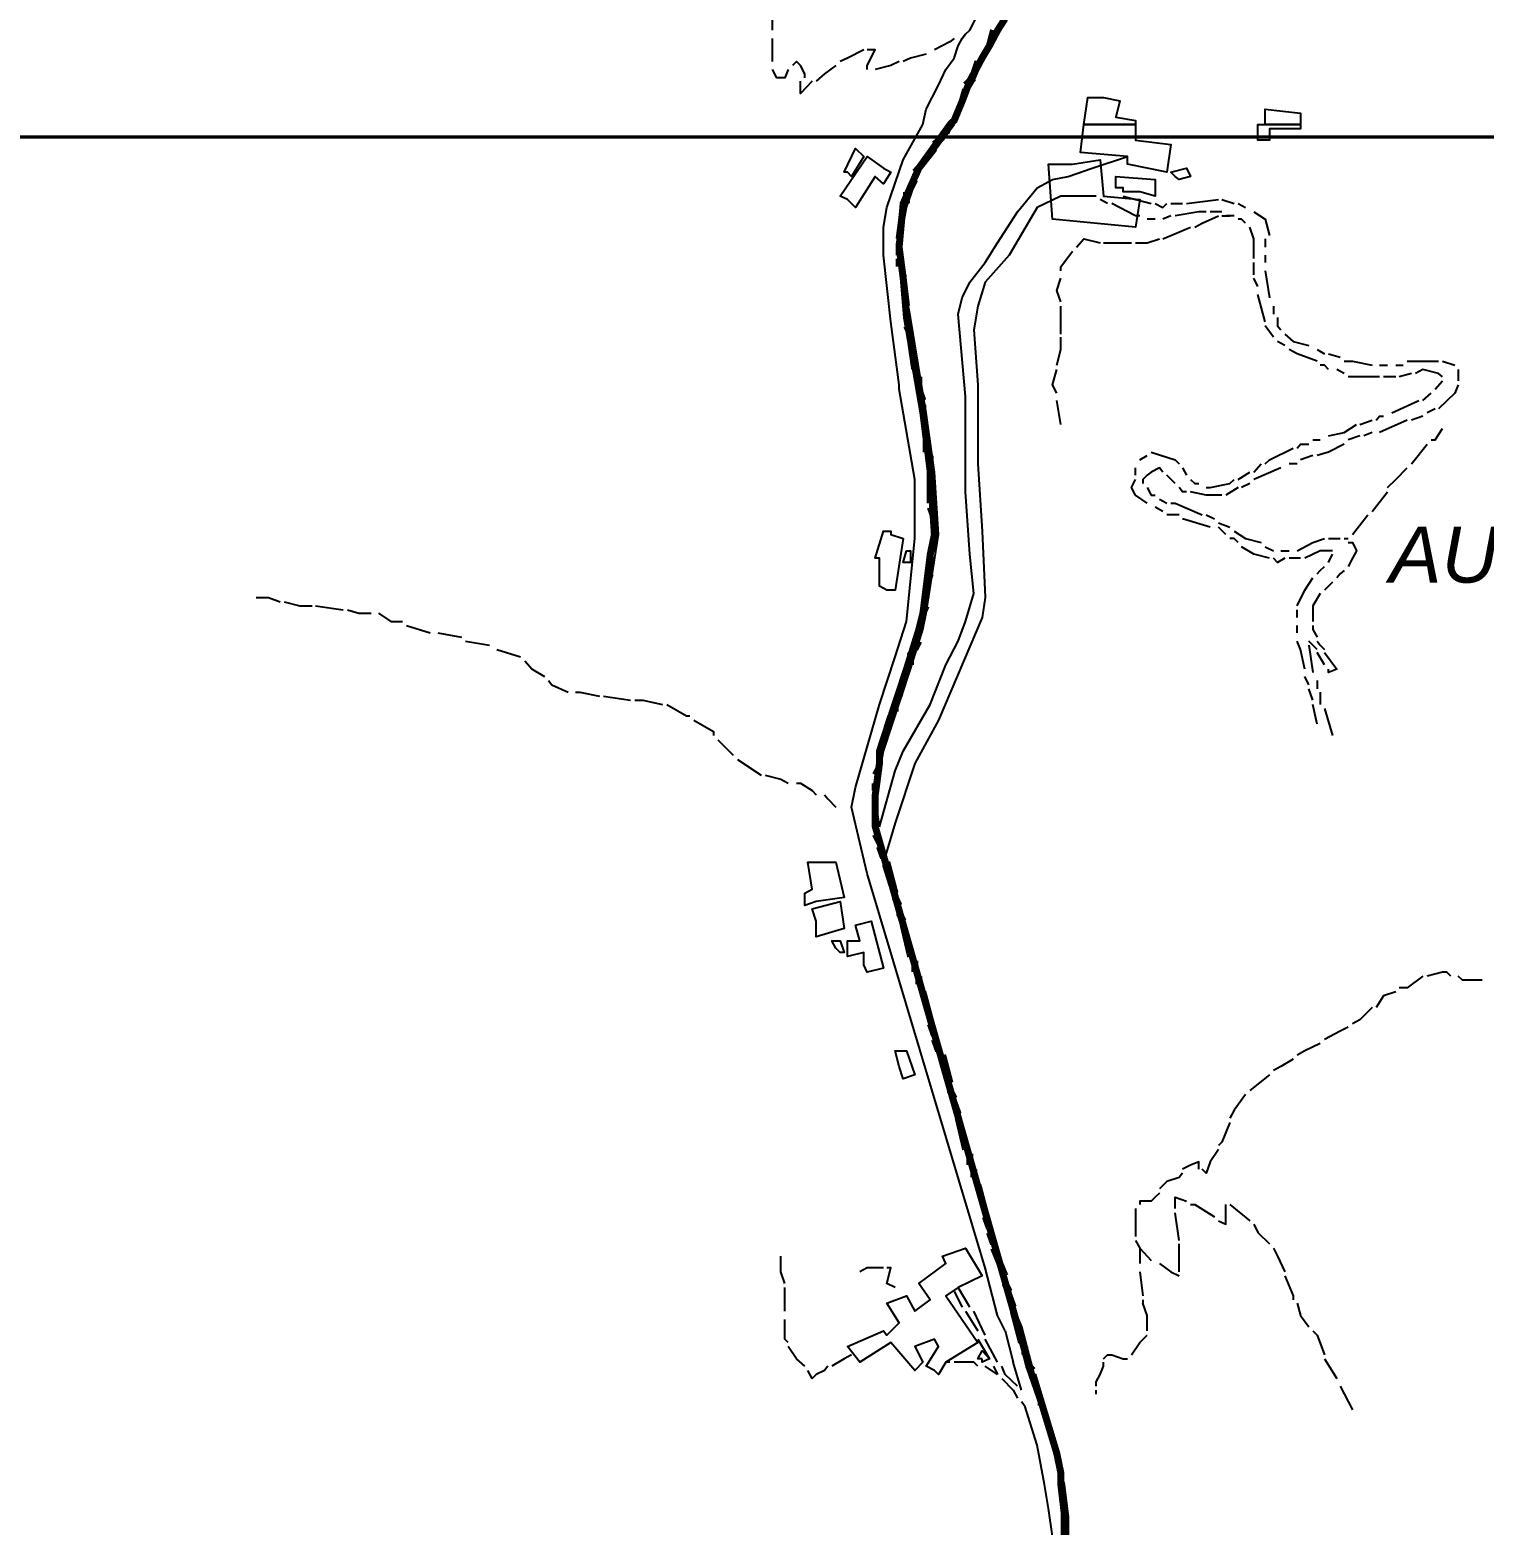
# Model space of a CAD drawing. Header units: millimetres. Extents: x -3588 to 75209, y -3737 to 38254.
# Drawn here: x 15543 to 16043, y 35270 to 35784 of the extents above; entities that cross this region are included whole.
import ezdxf

# ---------------------------------------------------------------- set-up
doc = ezdxf.new("R2010")
doc.units = ezdxf.units.MM
doc.layers.add('P', color=253, linetype='Continuous')
doc.layers.add('T', color=7, linetype='Continuous')

msp = doc.modelspace()

# ---------------------------------------------------------------- linework, layer by layer
at = {"layer": 'P'}
for points in [[(15798.173, 35783.993), (15798.173, 35787.946), (15798.173, 35790.763), (15798.173, 35792.187)], [(15860.571, 35751.538), (15860.571, 35752.946), (15863.388, 35759.716), (15867.341, 35766.485), (15870.158, 35773.271), (15872.702, 35778.632), (15875.535, 35782.585), (15878.063, 35787.946)], [(15864.524, 35782.585), (15865.933, 35783.993), (15868.749, 35789.355)], [(15849.833, 35751.538), (15850.969, 35756.899), (15855.21, 35765.077), (15857.739, 35770.438), (15860.571, 35774.391), (15861.98, 35778.632), (15863.388, 35781.177), (15864.524, 35782.585)], [(15864.524, 35782.585), (15863.388, 35781.177)], [(15798.173, 35773.271), (15798.173, 35781.177)], [(15860.571, 35781.177), (15859.147, 35780.04), (15853.786, 35777.224)], [(15809.184, 35767.621), (15809.184, 35769.03), (15807.775, 35771.862), (15806.367, 35773.271), (15804.959, 35771.862)], [(15829.508, 35777.224), (15823.875, 35774.391), (15821.33, 35773.271)], [(15830.644, 35770.438), (15830.644, 35771.862), (15833.461, 35777.224), (15830.644, 35777.224)], [(15841.655, 35773.271), (15838.822, 35771.862), (15833.461, 35770.438)], [(15850.969, 35775.799), (15845.608, 35774.391), (15843.063, 35773.271)], [(15803.55, 35770.438), (15802.414, 35767.621), (15799.597, 35767.621), (15798.173, 35770.438)], [(15819.922, 35771.862), (15815.969, 35769.03), (15813.136, 35766.485)], [(15811.728, 35766.485), (15807.775, 35762.26), (15807.775, 35766.485)], [(15911.943, 35760.852), (15917.593, 35759.716), (15916.184, 35754.066), (15922.954, 35752.946), (15922.954, 35751.538), (15905.174, 35751.538), (15906.582, 35760.852), (15911.943, 35760.852)], [(15967.556, 35754.066), (15967.556, 35756.899), (15979.687, 35755.475), (15979.687, 35751.538), (15967.556, 35751.538), (15967.556, 35754.066)], [(15871.294, 35358.583), (15830.644, 35494.086), (15828.1, 35504.809), (15825.283, 35516.955), (15826.692, 35523.725), (15834.885, 35552.228), (15840.247, 35568.615), (15844.2, 35580.746), (15847.016, 35609.265), (15847.016, 35629.589), (15841.655, 35660.637), (15841.655, 35662.045), (15838.822, 35683.778), (15836.294, 35706.647), (15836.294, 35716.25), (15837.414, 35723.019), (15843.063, 35739.391), (15849.833, 35751.538)], [(15834.885, 35510.17), (15833.461, 35521.18), (15836.294, 35536.144), (15845.608, 35564.374), (15849.833, 35577.929), (15850.969, 35583.563), (15855.21, 35610.673), (15853.786, 35632.118), (15850.969, 35652.443), (15845.608, 35685.186), (15843.063, 35698.742), (15841.655, 35709.464), (15844.2, 35723.019), (15848.425, 35735.15), (15860.571, 35751.538)], [(15914.76, 35751.538), (15922.954, 35751.538), (15922.954, 35746.161), (15935.085, 35744.752), (15933.676, 35735.15), (15920.121, 35737.983), (15920.121, 35740.527), (15904.038, 35741.936), (15905.174, 35751.538), (15914.76, 35751.538)], [(15974.326, 35751.538), (15979.687, 35751.538), (15979.687, 35750.113), (15968.965, 35750.113), (15968.965, 35746.161), (15967.556, 35746.161), (15965.012, 35746.161), (15965.012, 35751.538), (15967.556, 35751.538), (15974.326, 35751.538)], [(15823.875, 35735.15), (15822.739, 35735.15), (15826.692, 35743.344), (15829.508, 35740.527), (15825.283, 35733.742), (15823.875, 35735.15)], [(15823.875, 35725.836), (15821.33, 35726.972), (15830.644, 35740.527), (15836.294, 35736.574), (15838.822, 35735.15), (15836.294, 35731.213), (15833.461, 35733.742), (15826.692, 35723.019), (15823.875, 35725.836)], [(15834.885, 35510.17), (15840.247, 35529.374), (15843.063, 35536.144), (15852.378, 35552.228), (15857.739, 35565.783), (15861.98, 35573.977), (15864.524, 35580.746), (15867.341, 35590.348), (15865.933, 35603.888), (15864.524, 35625.348), (15864.524, 35640.312), (15864.524, 35658.092), (15861.98, 35686.323), (15863.388, 35691.972), (15865.933, 35697.333), (15871.294, 35704.103), (15875.535, 35710.888), (15882.304, 35721.611), (15889.074, 35729.789), (15894.435, 35732.621), (15899.797, 35733.742), (15907.99, 35736.574), (15920.121, 35740.527)], [(15901.221, 35737.983), (15910.807, 35739.391), (15911.943, 35726.972), (15924.362, 35725.836), (15922.954, 35716.25), (15894.435, 35719.066), (15893.027, 35737.983), (15901.221, 35737.983)], [(15936.509, 35733.742), (15935.085, 35735.15), (15940.446, 35736.574), (15941.87, 35733.742), (15937.917, 35732.621), (15936.509, 35733.742)], [(15924.362, 35728.38), (15918.713, 35728.38), (15918.713, 35729.789), (15916.184, 35729.789), (15916.184, 35733.742), (15929.723, 35732.621), (15929.723, 35726.972), (15924.362, 35728.38)], [(15906.582, 35726.972), (15897.268, 35726.972), (15889.074, 35723.019), (15879.472, 35706.647), (15871.294, 35697.333), (15868.749, 35689.139), (15867.341, 35680.961), (15868.749, 35662.045), (15868.749, 35634.951), (15870.158, 35611.793), (15871.294, 35588.94), (15870.158, 35582.154), (15855.21, 35546.866), (15847.016, 35531.903), (15840.247, 35511.578), (15836.294, 35498.039)], [(15907.99, 35726.972), (15906.582, 35726.972)], [(15909.399, 35726.972), (15906.582, 35726.972)], [(15918.713, 35726.972), (15928.315, 35724.427)], [(15913.352, 35724.427), (15910.807, 35725.836)], [(15924.362, 35720.202), (15922.954, 35720.202), (15914.76, 35724.427)], [(15929.723, 35724.427), (15932.268, 35723.019), (15933.676, 35724.427)], [(15935.085, 35724.427), (15939.038, 35724.427)], [(15947.232, 35721.611), (15944.687, 35721.611), (15936.509, 35720.202)], [(15940.446, 35724.427), (15951.457, 35725.836)], [(15952.593, 35721.611), (15948.64, 35721.611)], [(15952.593, 35725.836), (15956.834, 35724.427)], [(15958.242, 35724.427), (15960.771, 35723.019)], [(15963.603, 35721.611), (15967.556, 35719.066), (15968.965, 35713.417)], [(15929.723, 35719.066), (15926.907, 35719.066)], [(15935.085, 35720.202), (15932.268, 35719.066)], [(15932.268, 35712.297), (15935.085, 35713.417), (15941.87, 35716.25)], [(15943.279, 35716.25), (15945.823, 35717.658), (15951.457, 35720.202)], [(15952.593, 35720.202), (15955.409, 35720.202)], [(15955.409, 35720.202), (15954.001, 35720.202)], [(15956.834, 35720.202), (15955.409, 35720.202)], [(15960.771, 35717.658), (15959.362, 35719.066), (15958.242, 35719.066)], [(15963.603, 35705.511), (15963.603, 35712.297), (15962.195, 35716.25)], [(15902.629, 35709.464), (15905.174, 35712.297), (15910.807, 35710.888)], [(15911.943, 35710.888), (15916.184, 35710.888), (15921.546, 35710.888)], [(15922.954, 35710.888), (15926.907, 35710.888), (15931.132, 35712.297)], [(15967.556, 35712.297), (15967.556, 35709.464)], [(15897.268, 35701.286), (15897.268, 35702.694), (15901.221, 35708.056)], [(15967.556, 35706.647), (15967.556, 35704.103)], [(15963.603, 35699.878), (15963.603, 35701.286), (15963.603, 35704.103)], [(15967.556, 35701.286), (15968.965, 35691.972)], [(15897.268, 35690.564), (15895.86, 35694.501), (15897.268, 35698.742)], [(15965.012, 35695.925), (15963.603, 35698.742)], [(15967.556, 35683.778), (15965.012, 35693.092)], [(15897.268, 35679.553), (15897.268, 35685.186), (15897.268, 35689.139)], [(15970.373, 35689.139), (15970.373, 35686.323)], [(15971.781, 35685.186), (15971.781, 35682.37), (15972.917, 35680.961)], [(15970.373, 35678.417), (15967.556, 35682.37)], [(15895.86, 35668.815), (15897.268, 35674.176), (15897.268, 35678.417)], [(15974.326, 35675.6), (15971.781, 35677.008)], [(15974.326, 35679.553), (15977.158, 35677.008), (15982.52, 35675.6)], [(15985.336, 35670.239), (15978.567, 35672.767), (15975.734, 35674.176)], [(15985.336, 35674.176), (15987.881, 35672.767)], [(15989.289, 35672.767), (15993.242, 35671.647)], [(15994.651, 35670.239), (15997.483, 35670.239), (16004.253, 35668.815)], [(16016.384, 35670.239), (16019.216, 35670.239), (16027.122, 35670.239)], [(16028.53, 35670.239), (16032.755, 35668.815)], [(15895.86, 35659.228), (15894.435, 35662.045), (15895.86, 35667.406)], [(15989.289, 35667.406), (15987.881, 35668.815), (15986.473, 35668.815)], [(15994.651, 35665.998), (15992.106, 35667.406)], [(16006.797, 35664.862), (16004.253, 35664.862), (15996.059, 35664.862)], [(16006.797, 35668.815), (16009.614, 35668.815)], [(16012.431, 35664.862), (16009.614, 35664.862), (16008.206, 35664.862)], [(16012.431, 35668.815), (16014.975, 35668.815)], [(16017.808, 35665.998), (16013.567, 35664.862)], [(16028.53, 35664.862), (16027.122, 35665.998), (16021.745, 35667.406), (16019.216, 35665.998)], [(16033.892, 35667.406), (16033.892, 35663.453)], [(16021.745, 35656.684), (16024.577, 35659.228)], [(16025.986, 35660.637), (16028.53, 35663.453)], [(16033.892, 35662.045), (16032.755, 35659.228), (16027.122, 35653.851)], [(15897.268, 35648.49), (15895.86, 35656.684)], [(16011.022, 35652.443), (16020.336, 35656.684)], [(16000.012, 35648.49), (16004.253, 35649.914)], [(16005.661, 35649.914), (16006.797, 35651.323), (16008.206, 35651.323)], [(16016.384, 35649.914), (16006.797, 35645.673)], [(16021.745, 35651.323), (16017.808, 35649.914)], [(16025.986, 35653.851), (16023.169, 35652.443)], [(15989.289, 35644.537), (15994.651, 35645.673), (15998.892, 35648.49)], [(16000.012, 35644.537), (15996.059, 35643.129)], [(16004.253, 35645.673), (16001.42, 35644.537)], [(16024.577, 35643.129), (16025.986, 35643.129), (16028.53, 35647.082)], [(15928.315, 35638.904), (15936.509, 35636.359), (15937.917, 35634.951)], [(15967.556, 35634.951), (15968.965, 35636.359), (15977.158, 35640.312)], [(15978.567, 35640.312), (15979.687, 35641.72), (15982.52, 35641.72)], [(15983.928, 35643.129), (15986.473, 35643.129)], [(15994.651, 35641.72), (15989.289, 35638.904), (15985.336, 35637.767)], [(16017.808, 35634.951), (16023.169, 35641.72)], [(15922.954, 35630.998), (15922.954, 35632.118), (15922.954, 35633.526)], [(15924.362, 35636.359), (15926.907, 35637.767)], [(15932.268, 35632.118), (15931.132, 35633.526), (15928.315, 35632.118), (15926.907, 35630.998), (15925.498, 35629.589), (15925.498, 35628.165)], [(15939.038, 35633.526), (15940.446, 35630.998)], [(15963.603, 35632.118), (15966.148, 35634.951)], [(15972.917, 35633.526), (15963.603, 35629.589)], [(15978.567, 35634.951), (15975.734, 35634.951)], [(15983.928, 35637.767), (15979.687, 35636.359)], [(16009.614, 35626.757), (16012.431, 35629.589), (16016.384, 35633.526)], [(15926.907, 35621.396), (15922.954, 35624.212), (15921.546, 35626.757), (15922.954, 35629.589)], [(15936.509, 35628.165), (15933.676, 35630.998)], [(15941.87, 35629.589), (15943.279, 35628.165), (15944.687, 35628.165)], [(15947.232, 35626.757), (15948.64, 35626.757), (15955.409, 35628.165), (15956.834, 35629.589)], [(15958.242, 35629.589), (15962.195, 35632.118)], [(15926.907, 35626.757), (15928.315, 35624.212), (15929.723, 35624.212)], [(15940.446, 35625.348), (15939.038, 35625.348), (15937.917, 35626.757)], [(15952.593, 35624.212), (15947.232, 35624.212), (15941.87, 35625.348)], [(15958.242, 35626.757), (15954.001, 35624.212)], [(15962.195, 35628.165), (15959.362, 35626.757)], [(16004.253, 35618.579), (16009.614, 35625.348)], [(15932.268, 35618.579), (15929.723, 35619.987)], [(15931.132, 35622.804), (15933.676, 35621.396)], [(15935.085, 35621.396), (15936.509, 35621.396), (15945.823, 35617.443)], [(15937.917, 35617.443), (15933.676, 35617.443)], [(15948.64, 35613.202), (15939.038, 35616.034)], [(15947.232, 35617.443), (15950.048, 35616.034)], [(15951.457, 35614.626), (15955.409, 35613.202)], [(15954.001, 35610.673), (15951.457, 35613.202)], [(15997.483, 35610.673), (16002.844, 35617.443)], [(15837.414, 35591.469), (15834.885, 35592.877), (15834.885, 35602.479), (15833.461, 35602.479), (15836.294, 35611.793), (15838.822, 35611.793), (15838.822, 35610.673), (15843.063, 35609.265), (15840.247, 35591.469), (15837.414, 35591.469)], [(15958.242, 35607.84), (15956.834, 35609.265), (15955.409, 35609.265)], [(15956.834, 35611.793), (15960.771, 35609.265), (15966.148, 35607.84)], [(15978.567, 35605.024), (15983.928, 35607.84), (15987.881, 35609.265)], [(15989.289, 35609.265), (15990.698, 35609.265), (15993.242, 35609.265)], [(15994.651, 35609.265), (15996.059, 35609.265)], [(15996.059, 35607.84), (15997.483, 35607.84), (15998.892, 35605.024), (15997.483, 35602.479), (15996.059, 35599.663)], [(15844.2, 35601.071), (15843.063, 35601.071), (15844.2, 35605.024), (15845.608, 35605.024), (15845.608, 35601.071), (15844.2, 35601.071)], [(15968.965, 35602.479), (15963.603, 35603.888), (15959.362, 35606.432)], [(15967.556, 35606.432), (15970.373, 35605.024)], [(15972.917, 35605.024), (15975.734, 35605.024)], [(15990.698, 35605.024), (15986.473, 35605.024), (15981.095, 35602.479)], [(15989.289, 35601.071), (15990.698, 35603.888)], [(15974.326, 35602.479), (15971.781, 35601.071), (15970.373, 35602.479)], [(15979.687, 35602.479), (15978.567, 35602.479), (15975.734, 35602.479)], [(15985.336, 35597.118), (15986.473, 35598.254), (15987.881, 35599.663)], [(15994.651, 35598.254), (15993.242, 35597.118), (15992.106, 35595.71)], [(15978.567, 35586.107), (15981.095, 35591.469), (15983.928, 35595.71)], [(15990.698, 35594.301), (15987.881, 35591.469)], [(15620.628, 35588.94), (15624.853, 35588.94), (15628.806, 35587.516)], [(15630.214, 35587.516), (15635.575, 35586.107), (15639.816, 35586.107)], [(15986.473, 35590.348), (15983.928, 35586.107), (15983.928, 35580.746)], [(15640.952, 35586.107), (15650.539, 35584.699)], [(15651.963, 35584.699), (15655.9, 35583.563), (15660.141, 35583.563)], [(15662.686, 35583.563), (15666.911, 35580.746), (15670.863, 35580.746)], [(15978.567, 35582.154), (15978.567, 35584.699)], [(15672.288, 35579.338), (15680.466, 35576.793)], [(15978.567, 35576.793), (15978.567, 35579.338)], [(15983.928, 35579.338), (15983.928, 35577.929), (15985.336, 35575.385)], [(15683.01, 35576.793), (15691.188, 35575.385)], [(15692.612, 35573.977), (15700.79, 35572.552)], [(15981.095, 35564.374), (15979.687, 35571.144), (15978.567, 35573.977)], [(15985.336, 35571.144), (15982.52, 35573.977)], [(15982.52, 35572.552), (15983.928, 35563.238)], [(15985.336, 35573.977), (15986.473, 35572.552), (15987.881, 35571.144)], [(15703.335, 35571.144), (15711.513, 35568.615)], [(15712.937, 35567.191), (15715.466, 35564.374), (15719.707, 35561.83)], [(15987.881, 35565.783), (15985.336, 35570.024)], [(15987.881, 35570.024), (15992.106, 35564.374), (15989.289, 35563.238), (15989.289, 35564.374)], [(15982.52, 35559.013), (15981.095, 35561.83)], [(15721.115, 35560.421), (15722.251, 35559.013), (15727.885, 35556.469)], [(15730.429, 35556.469), (15731.838, 35556.469), (15738.623, 35555.06)], [(15983.928, 35553.652), (15982.52, 35557.605)], [(15985.336, 35560.421), (15985.336, 35557.605)], [(15986.473, 35556.469), (15986.473, 35552.228)], [(15740.031, 35555.06), (15749.346, 35553.652)], [(15750.754, 35553.652), (15753.587, 35553.652), (15760.356, 35552.228)], [(15761.765, 35552.228), (15768.534, 35548.291), (15769.67, 35548.291)], [(15985.336, 35545.458), (15983.928, 35552.228)], [(15771.079, 35546.866), (15777.848, 35542.913), (15777.848, 35541.505)], [(15987.881, 35550.819), (15990.698, 35541.505)], [(15779.273, 35540.097), (15784.634, 35534.735)], [(15786.042, 35533.327), (15794.236, 35527.966)], [(15795.644, 35527.966), (15801.006, 35526.542), (15803.55, 35525.133)], [(15806.367, 35525.133), (15807.775, 35525.133), (15811.728, 35522.589), (15813.136, 35521.18)], [(15815.969, 35521.18), (15817.089, 35519.772), (15819.922, 35516.955)], [(15809.184, 35485.892), (15809.184, 35487.316), (15811.728, 35488.725), (15810.32, 35498.039), (15819.922, 35498.039), (15822.739, 35485.892), (15813.136, 35484.484), (15809.184, 35483.075), (15809.184, 35485.892)], [(15875.535, 35359.991), (15864.524, 35401.777), (15852.378, 35441.29), (15843.063, 35475.17), (15836.294, 35496.631), (15836.294, 35498.039)], [(15813.136, 35477.714), (15811.728, 35481.939), (15821.33, 35484.484), (15822.739, 35475.17), (15813.136, 35472.353), (15813.136, 35477.714)], [(15829.508, 35462.751), (15829.508, 35466.992), (15823.875, 35465.567), (15823.875, 35470.929), (15828.1, 35470.929), (15826.692, 35476.306), (15832.053, 35477.714), (15836.294, 35461.614), (15830.644, 35460.206), (15829.508, 35462.751)], [(15819.922, 35468.4), (15818.498, 35470.929), (15821.33, 35470.929), (15822.739, 35466.992), (15821.33, 35466.992), (15819.922, 35468.4)], [(16021.745, 35458.798), (16016.384, 35454.845), (16013.567, 35454.845)], [(16031.347, 35458.798), (16029.939, 35460.206), (16028.53, 35460.206), (16023.169, 35458.798)], [(16042.07, 35457.39), (16040.661, 35457.39), (16035.3, 35457.39), (16033.892, 35458.798)], [(16012.431, 35453.437), (16008.206, 35452.028), (16005.661, 35448.075)], [(16004.253, 35448.075), (16000.012, 35443.834), (15997.483, 35442.426)], [(15996.059, 35441.29), (15993.242, 35439.881), (15987.881, 35437.065)], [(15841.655, 35427.751), (15840.247, 35433.112), (15844.2, 35433.112), (15847.016, 35424.918), (15843.063, 35423.51), (15841.655, 35427.751)], [(15986.473, 35435.656), (15981.095, 35433.112), (15978.567, 35431.704)], [(15977.158, 35430.279), (15972.917, 35427.751), (15970.373, 35426.342)], [(15968.965, 35424.918), (15962.195, 35419.557)], [(15960.771, 35418.148), (15956.834, 35412.787), (15955.409, 35409.955)], [(15955.409, 35408.546), (15952.593, 35401.777), (15951.457, 35400.64)], [(15951.457, 35399.232), (15948.64, 35395.007), (15947.232, 35391.054), (15945.823, 35392.462)], [(15944.687, 35392.462), (15944.687, 35395.007), (15941.87, 35393.871), (15939.038, 35392.462)], [(15939.038, 35391.054), (15937.917, 35389.63), (15933.676, 35388.221), (15931.132, 35385.693)], [(15931.132, 35384.269), (15929.723, 35382.86), (15928.315, 35381.452), (15924.362, 35381.452), (15924.362, 35380.316)], [(15936.509, 35378.907), (15936.509, 35380.316), (15936.509, 35382.86), (15940.446, 35381.452)], [(15922.954, 35378.907), (15922.954, 35377.499), (15922.954, 35370.729), (15922.954, 35369.305)], [(15937.917, 35367.897), (15936.509, 35377.499)], [(15941.87, 35380.316), (15943.279, 35380.316), (15950.048, 35376.091)], [(15951.457, 35374.682), (15954.001, 35373.546), (15954.001, 35378.907), (15954.001, 35380.316)], [(15955.409, 35380.316), (15962.195, 35374.682)], [(15963.603, 35373.546), (15965.012, 35370.729), (15968.965, 35366.776)], [(15922.954, 35367.897), (15924.362, 35365.368)], [(15937.917, 35357.174), (15937.917, 35366.776)], [(15802.414, 35353.221), (15801.006, 35357.174), (15801.006, 35362.536)], [(15853.786, 35323.294), (15850.969, 35324.719), (15855.21, 35331.488), (15853.786, 35334.033), (15847.016, 35331.488), (15849.833, 35326.127), (15847.016, 35323.294), (15838.822, 35332.897), (15828.1, 35326.127), (15823.875, 35331.488), (15836.294, 35336.85), (15837.414, 35335.441), (15841.655, 35339.666), (15837.414, 35346.452), (15844.2, 35348.98), (15847.016, 35343.619), (15852.378, 35347.572), (15848.425, 35353.221), (15857.739, 35359.991), (15856.619, 35362.536), (15864.524, 35365.368), (15870.158, 35355.766), (15861.98, 35351.813), (15857.739, 35348.98), (15868.749, 35332.897), (15857.739, 35326.127), (15855.21, 35321.886), (15853.786, 35323.294)], [(15924.362, 35365.368), (15924.362, 35359.991)], [(15924.362, 35365.368), (15928.315, 35361.127)], [(15970.373, 35365.368), (15971.781, 35362.536), (15974.326, 35357.174)], [(15836.294, 35358.583), (15830.644, 35358.583), (15828.1, 35357.174)], [(15840.247, 35351.813), (15837.414, 35353.221), (15838.822, 35358.583), (15837.414, 35358.583)], [(15878.063, 35336.85), (15875.535, 35342.211), (15871.294, 35358.583)], [(15875.535, 35359.991), (15880.896, 35345.043), (15883.713, 35338.258)], [(15924.362, 35357.174), (15925.498, 35348.98)], [(15931.132, 35359.991), (15935.085, 35357.174), (15937.917, 35355.766)], [(15802.414, 35343.619), (15802.414, 35346.452), (15802.414, 35351.813)], [(15865.933, 35345.043), (15861.98, 35351.813)], [(15974.326, 35355.766), (15977.158, 35348.98), (15977.158, 35347.572)], [(15860.571, 35350.405), (15863.388, 35345.043)], [(15925.498, 35347.572), (15925.498, 35346.452)], [(15926.907, 35336.85), (15926.907, 35338.258), (15926.907, 35342.211), (15925.498, 35346.452)], [(15978.567, 35346.452), (15979.687, 35342.211), (15982.52, 35338.258)], [(15803.55, 35332.897), (15802.414, 35334.033), (15802.414, 35340.802)], [(15864.524, 35343.619), (15868.749, 35336.85)], [(15871.294, 35335.441), (15867.341, 35343.619)], [(15878.063, 35336.85), (15880.896, 35326.127)], [(15883.713, 35338.258), (15886.257, 35328.656)], [(15921.546, 35328.656), (15924.362, 35332.897), (15926.907, 35335.441)], [(15983.928, 35336.85), (15985.336, 35335.441), (15987.881, 35328.656)], [(15809.184, 35324.719), (15806.367, 35327.247), (15803.55, 35331.488)], [(15868.749, 35334.033), (15872.702, 35327.247)], [(15875.535, 35326.127), (15871.294, 35334.033)], [(15825.283, 35328.656), (15822.739, 35327.247), (15818.498, 35324.719)], [(15859.147, 35326.127), (15857.739, 35326.127)], [(15868.749, 35324.719), (15867.341, 35326.127), (15860.571, 35326.127)], [(15870.158, 35327.247), (15868.749, 35327.247), (15870.158, 35330.08), (15872.702, 35327.247), (15870.158, 35326.127), (15870.158, 35327.247)], [(15883.713, 35316.525), (15880.896, 35326.127)], [(15886.257, 35328.656), (15890.482, 35312.572), (15894.435, 35297.608), (15898.388, 35284.069), (15899.797, 35273.059), (15899.797, 35252.734)], [(15909.399, 35317.933), (15909.399, 35319.341), (15910.807, 35321.886), (15911.943, 35324.719), (15911.943, 35326.127)], [(15911.943, 35327.247), (15913.352, 35328.656), (15914.76, 35328.656), (15918.713, 35327.247), (15920.121, 35327.247)], [(15987.881, 35327.247), (15992.106, 35320.478)], [(15817.089, 35324.719), (15815.969, 35323.294), (15813.136, 35321.886), (15811.728, 35320.478), (15810.32, 35323.294)], [(15875.535, 35321.886), (15871.294, 35324.719)], [(15874.111, 35324.719), (15875.535, 35321.886)], [(15882.304, 35317.933), (15878.063, 35321.886), (15876.943, 35324.719)], [(15876.943, 35320.478), (15880.896, 35316.525), (15882.304, 35313.708)], [(15909.399, 35315.117), (15909.399, 35316.525)], [(15993.242, 35317.933), (15997.483, 35309.755)], [(15883.713, 35312.572), (15884.849, 35311.164)], [(15894.435, 35266.273), (15893.027, 35275.875), (15891.619, 35284.069), (15889.074, 35297.608), (15884.849, 35311.164)]]:
    msp.add_lwpolyline(points, dxfattribs=at)
for points, const_width in [([(15898.388, 35252.734), (15898.388, 35273.059), (15898.388, 35274.467), (15897.268, 35284.069), (15897.268, 35288.006), (15895.86, 35294.792), (15890.482, 35312.572), (15886.257, 35324.719), (15884.849, 35330.08), (15833.461, 35510.17), (15833.461, 35521.18), (15834.885, 35531.903), (15834.885, 35533.327), (15834.885, 35536.144), (15844.2, 35564.374), (15848.425, 35577.929), (15849.833, 35583.563), (15852.378, 35603.888), (15853.786, 35610.673), (15852.378, 35632.118), (15849.833, 35652.443), (15844.2, 35685.186), (15843.063, 35698.742), (15841.655, 35709.464), (15843.063, 35724.427), (15848.425, 35736.574), (15859.147, 35751.538), (15860.571, 35752.946), (15863.388, 35759.716), (15865.933, 35766.485), (15870.158, 35774.391), (15872.702, 35778.632), (15875.535, 35783.993), (15878.063, 35787.946)], 2.417), ([(15898.388, 35252.734), (15898.388, 35273.059), (15898.388, 35274.467), (15897.268, 35284.069), (15897.268, 35288.006), (15895.86, 35294.792), (15890.482, 35312.572), (15886.257, 35324.719), (15884.849, 35330.08), (15833.461, 35510.17), (15833.461, 35521.18), (15834.885, 35531.903), (15834.885, 35533.327), (15834.885, 35536.144), (15844.2, 35564.374), (15848.425, 35577.929), (15849.833, 35583.563), (15852.378, 35603.888), (15853.786, 35610.673), (15852.378, 35632.118), (15849.833, 35652.443), (15844.2, 35685.186), (15843.063, 35698.742), (15841.655, 35709.464), (15843.063, 35724.427), (15848.425, 35736.574), (15859.147, 35751.538), (15860.571, 35752.946), (15863.388, 35759.716), (15865.933, 35766.485), (15870.158, 35774.391), (15872.702, 35778.632), (15875.535, 35783.993), (15878.063, 35787.946)], 1.2), ([(15870.158, 35774.391), (15872.702, 35778.632), (15874.111, 35783.993)], 2.417), ([(15867.341, 35769.03), (15868.749, 35773.271)], 2.417), ([(15864.524, 35765.077), (15865.933, 35766.485), (15867.341, 35767.621)], 2.417), ([(15860.571, 35752.946), (15863.388, 35759.716), (15864.524, 35763.669)], 2.417), ([(15857.739, 35748.705), (15859.147, 35751.538)], 2.417), ([(11399.857, 35747.297), (26600.487, 35747.297)], 1.2), ([(15853.786, 35744.752), (15856.619, 35747.297)], 2.417), ([(15847.016, 35735.15), (15848.425, 35736.574), (15853.786, 35743.344)], 2.417), ([(15845.608, 35729.789), (15847.016, 35732.621)], 2.417), ([(15844.2, 35724.427), (15844.2, 35728.38)], 2.417), ([(15841.655, 35712.297), (15843.063, 35723.019)], 2.417), ([(15841.655, 35706.647), (15841.655, 35709.464), (15841.655, 35710.888)], 2.417), ([(15841.655, 35702.694), (15841.655, 35705.511)], 2.417), ([(15844.2, 35689.139), (15843.063, 35698.742), (15843.063, 35699.878)], 2.417), ([(15844.2, 35685.186), (15844.2, 35687.731)], 2.417), ([(15845.608, 35679.553), (15844.2, 35682.37)], 2.417), ([(15847.016, 35667.406), (15845.608, 35677.008)], 2.417), ([(15848.425, 35662.045), (15848.425, 35664.862)], 2.417), ([(15849.833, 35656.684), (15848.425, 35660.637)], 2.417), ([(15850.969, 35644.537), (15849.833, 35652.443), (15849.833, 35655.275)], 2.417), ([(15850.969, 35638.904), (15850.969, 35643.129)], 2.417), ([(15852.378, 35633.526), (15852.378, 35637.767)], 2.417), ([(15852.378, 35621.396), (15852.378, 35632.118)], 2.417), ([(15853.786, 35616.034), (15852.378, 35619.987)], 2.417), ([(15853.786, 35610.673), (15853.786, 35614.626)], 2.417), ([(15852.378, 35598.254), (15852.378, 35603.888), (15853.786, 35609.265)], 2.417), ([(15850.969, 35592.877), (15852.378, 35597.118)], 2.417), ([(15850.969, 35588.94), (15850.969, 35591.469)], 2.417), ([(15848.425, 35576.793), (15848.425, 35577.929), (15849.833, 35583.563), (15850.969, 35586.107)], 2.417), ([(15847.016, 35571.144), (15848.425, 35573.977)], 2.417), ([(15845.608, 35565.783), (15845.608, 35570.024)], 2.417), ([(15841.655, 35555.06), (15844.2, 35564.374)], 2.417), ([(15840.247, 35549.699), (15840.247, 35552.228)], 2.417), ([(15837.414, 35544.05), (15838.822, 35548.291)], 2.417), ([(15834.885, 35531.903), (15834.885, 35533.327), (15834.885, 35536.144), (15837.414, 35542.913)], 2.417), ([(15833.461, 35527.966), (15834.885, 35530.494)], 2.417), ([(15833.461, 35522.589), (15833.461, 35525.133)], 2.417), ([(15833.461, 35510.17), (15833.461, 35519.772)], 2.417), ([(15834.885, 35504.809), (15833.461, 35507.641)], 2.417), ([(15836.294, 35499.447), (15834.885, 35503.4)], 2.417), ([(15840.247, 35487.316), (15837.414, 35498.039)], 2.417), ([(15841.655, 35483.075), (15840.247, 35485.892)], 2.417), ([(15843.063, 35477.714), (15841.655, 35480.531)], 2.417), ([(15845.608, 35465.567), (15843.063, 35476.306)], 2.417), ([(15847.016, 35460.206), (15847.016, 35464.159)], 2.417), ([(15848.425, 35455.981), (15848.425, 35458.798)], 2.417), ([(15852.378, 35443.834), (15849.833, 35453.437)], 2.417), ([(15853.786, 35438.473), (15852.378, 35442.426)], 2.417), ([(15855.21, 35433.112), (15853.786, 35437.065)], 2.417), ([(15859.147, 35422.101), (15856.619, 35431.704)], 2.417), ([(15860.571, 35416.74), (15859.147, 35419.557)], 2.417), ([(15861.98, 35411.379), (15860.571, 35415.332)], 2.417), ([(15864.524, 35399.232), (15861.98, 35409.955)], 2.417), ([(15865.933, 35393.871), (15865.933, 35397.824)], 2.417), ([(15867.341, 35389.63), (15867.341, 35392.462)], 2.417), ([(15871.294, 35377.499), (15868.749, 35387.101)], 2.417), ([(15872.702, 35372.138), (15871.294, 35376.091)], 2.417), ([(15874.111, 35366.776), (15872.702, 35370.729)], 2.417), ([(15878.063, 35355.766), (15874.111, 35365.368)], 2.417), ([(15879.472, 35350.405), (15878.063, 35353.221)], 2.417), ([(15880.896, 35345.043), (15879.472, 35348.98)], 2.417), ([(15883.713, 35332.897), (15880.896, 35343.619)], 2.417), ([(15884.849, 35328.656), (15884.849, 35330.08), (15884.849, 35331.488)], 2.417), ([(15887.666, 35323.294), (15886.257, 35324.719), (15886.257, 35326.127)], 2.417), ([(15890.482, 35311.164), (15890.482, 35312.572), (15887.666, 35321.886)], 2.417)]:
    msp.add_lwpolyline(points, dxfattribs=dict(at, const_width=const_width))

# ---------------------------------------------------------------- texts
at = {"layer": 'T', "insert": (16010.254, 35613.298), "char_height": 19.20446, "attachment_point": 1}
msp.add_mtext('{\\fArial|b0|i1|c0|p18;AURES}', dxfattribs=at)

doc.saveas('drawing.dxf')
